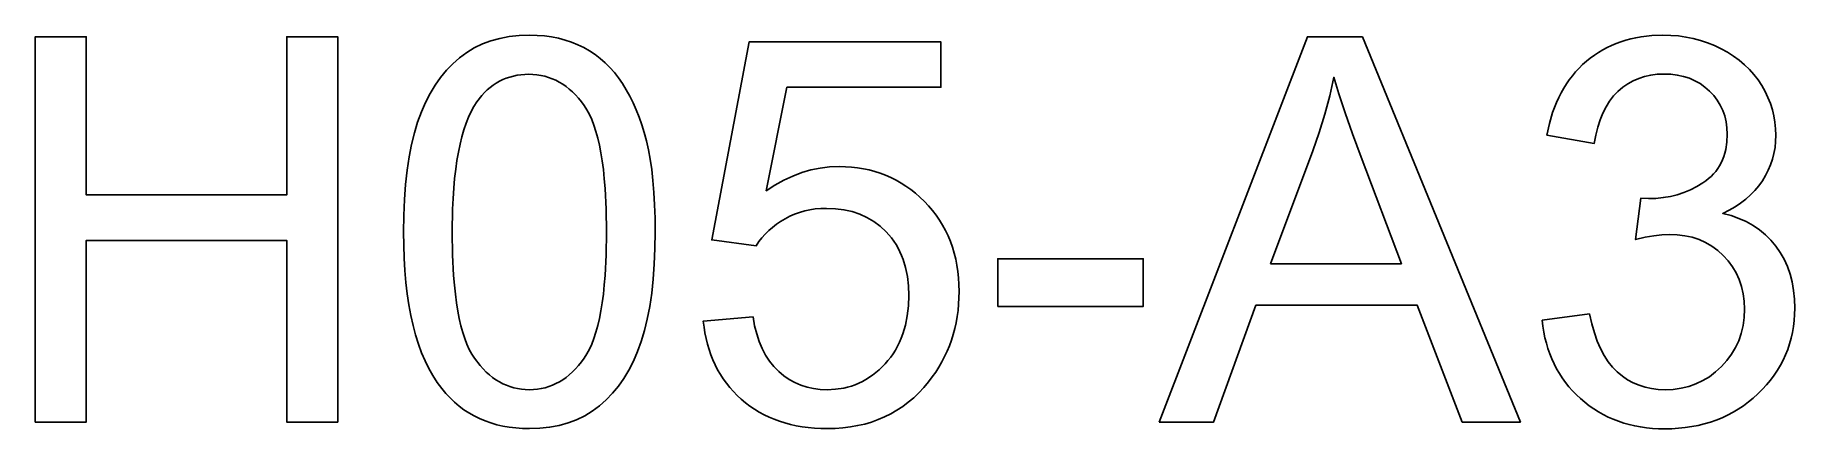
# Model space of a CAD drawing. Header units: millimetres. Extents: x -4.91 to 4.91, y -1.1 to 1.1.
import ezdxf

# ---------------------------------------------------------------- set-up
doc = ezdxf.new("R2010")
doc.units = ezdxf.units.MM
doc.layers.add('LASER_MARK', color=7, linetype='Continuous')

msp = doc.modelspace()

# ---------------------------------------------------------------- linework, layer by layer
at = {"layer": 'LASER_MARK'}
for points in [[(-4.9103, -1.0618), (-4.6254, -1.0618), (-4.6254, -0.047), (-3.5063, -0.047), (-3.5063, -1.0618), (-3.2214, -1.0618), (-3.2214, 1.0912), (-3.5063, 1.0912), (-3.5063, 0.2071), (-4.6254, 0.2071), (-4.6254, 1.0912), (-4.9103, 1.0912)], [(-2.7757, 0.6146), (-2.7941, 0.5541), (-2.8101, 0.4889), (-2.8236, 0.4191), (-2.8346, 0.3446), (-2.8432, 0.2654), (-2.8494, 0.1816), (-2.853, 0.0931), (-2.8543, 0), (-2.8534, -0.0745), (-2.8509, -0.1464), (-2.8468, -0.2156), (-2.841, -0.2822), (-2.8335, -0.3461), (-2.8243, -0.4074), (-2.8135, -0.4661), (-2.801, -0.5221), (-2.7869, -0.5755), (-2.7711, -0.6262), (-2.7536, -0.6743), (-2.7345, -0.7198), (-2.7137, -0.7626), (-2.6912, -0.8028), (-2.6671, -0.8404), (-2.6413, -0.8753), (-2.6186, -0.9023), (-2.5948, -0.9276), (-2.57, -0.9512), (-2.5441, -0.973), (-2.5172, -0.993), (-2.4893, -1.0113), (-2.4603, -1.0279), (-2.4302, -1.0427), (-2.3991, -1.0558), (-2.367, -1.0671), (-2.3338, -1.0767), (-2.2996, -1.0846), (-2.2643, -1.0907), (-2.228, -1.095), (-2.1907, -1.0977), (-2.1523, -1.0985), (-2.0944, -1.0965), (-2.0391, -1.0906), (-1.9864, -1.0807), (-1.9362, -1.0668), (-1.8885, -1.0489), (-1.8434, -1.0271), (-1.8009, -1.0013), (-1.7609, -0.9715), (-1.7234, -0.9381), (-1.6882, -0.9014), (-1.6555, -0.8613), (-1.6252, -0.818), (-1.5973, -0.7714), (-1.5718, -0.7215), (-1.5488, -0.6682), (-1.5281, -0.6117), (-1.5099, -0.5512), (-1.4941, -0.4862), (-1.4807, -0.4166), (-1.4697, -0.3424), (-1.4612, -0.2636), (-1.4551, -0.1803), (-1.4515, -0.0924), (-1.4503, 0), (-1.451, 0.078), (-1.4533, 0.1519), (-1.4571, 0.2216), (-1.4624, 0.2873), (-1.4692, 0.3489), (-1.4775, 0.4063), (-1.4874, 0.4596), (-1.4987, 0.5089), (-1.5114, 0.5552), (-1.5253, 0.5997), (-1.5402, 0.6424), (-1.5564, 0.6833), (-1.5737, 0.7224), (-1.5921, 0.7597), (-1.6117, 0.7953), (-1.6324, 0.829), (-1.6544, 0.8609), (-1.6778, 0.8909), (-1.7027, 0.9189), (-1.7289, 0.9451), (-1.7566, 0.9692), (-1.7858, 0.9915), (-1.8163, 1.0118), (-1.8483, 1.0302), (-1.8816, 1.0466), (-1.9163, 1.0608), (-1.9523, 1.0728), (-1.9896, 1.0826), (-2.0283, 1.0902), (-2.0683, 1.0956), (-2.1096, 1.0989), (-2.1523, 1.1), (-2.2098, 1.098), (-2.2648, 1.0921), (-2.3172, 1.0822), (-2.3672, 1.0684), (-2.4147, 1.0507), (-2.4597, 1.029), (-2.5022, 1.0033), (-2.5422, 0.9737), (-2.5797, 0.9405), (-2.6149, 0.9039), (-2.6477, 0.864), (-2.678, 0.8208), (-2.706, 0.7742), (-2.7316, 0.7244), (-2.7549, 0.6712)], [(1.3636, -1.0618), (1.6662, -1.0618), (1.9026, -0.4097), (2.8029, -0.4097), (3.054, -1.0618), (3.3786, -1.0618), (2.4974, 1.0912), (2.1905, 1.0912)], [(3.7648, -0.4582), (3.5005, -0.4935), (3.5044, -0.5267), (3.5096, -0.5591), (3.516, -0.5907), (3.5237, -0.6216), (3.5327, -0.6517), (3.5429, -0.681), (3.5544, -0.7095), (3.5671, -0.7372), (3.5811, -0.7642), (3.5963, -0.7904), (3.6128, -0.8158), (3.6306, -0.8404), (3.6496, -0.8643), (3.6699, -0.8873), (3.6914, -0.9096), (3.7142, -0.9311), (3.7379, -0.9516), (3.7625, -0.9707), (3.7878, -0.9885), (3.8138, -1.005), (3.8406, -1.0202), (3.8681, -1.034), (3.8964, -1.0466), (3.9255, -1.0578), (3.9552, -1.0677), (3.9858, -1.0762), (4.0171, -1.0835), (4.0491, -1.0894), (4.0819, -1.0941), (4.1155, -1.0974), (4.1498, -1.0993), (4.1848, -1.1), (4.2237, -1.0992), (4.2617, -1.0969), (4.2989, -1.0931), (4.3352, -1.0877), (4.3707, -1.0809), (4.4053, -1.0724), (4.439, -1.0625), (4.472, -1.051), (4.504, -1.038), (4.5353, -1.0234), (4.5656, -1.0073), (4.5951, -0.9897), (4.6238, -0.9706), (4.6516, -0.9499), (4.6786, -0.9277), (4.7047, -0.9039), (4.7296, -0.8791), (4.7529, -0.8536), (4.7746, -0.8274), (4.7947, -0.8005), (4.8132, -0.773), (4.83, -0.7448), (4.8453, -0.7159), (4.8589, -0.6864), (4.871, -0.6562), (4.8814, -0.6253), (4.8903, -0.5937), (4.8975, -0.5615), (4.9031, -0.5286), (4.9071, -0.4951), (4.9095, -0.4608), (4.9103, -0.4259), (4.9087, -0.3749), (4.9037, -0.326), (4.8955, -0.2793), (4.8839, -0.2348), (4.869, -0.1925), (4.8509, -0.1523), (4.8294, -0.1144), (4.8046, -0.0786), (4.7768, -0.0454), (4.7464, -0.0151), (4.7133, 0.0122), (4.6776, 0.0365), (4.6392, 0.0579), (4.5981, 0.0763), (4.5543, 0.0918), (4.5079, 0.1043), (4.5435, 0.1219), (4.5769, 0.141), (4.608, 0.1615), (4.6368, 0.1836), (4.6634, 0.2071), (4.6878, 0.232), (4.7099, 0.2585), (4.7297, 0.2864), (4.7473, 0.3154), (4.7625, 0.3452), (4.7753, 0.3758), (4.7859, 0.4072), (4.7941, 0.4393), (4.7999, 0.4723), (4.8034, 0.506), (4.8046, 0.5405), (4.8034, 0.5769), (4.7997, 0.6129), (4.7936, 0.6483), (4.785, 0.6833), (4.7739, 0.7177), (4.7604, 0.7517), (4.7444, 0.7851), (4.726, 0.818), (4.7053, 0.8498), (4.6824, 0.8799), (4.6573, 0.9083), (4.63, 0.935), (4.6006, 0.9599), (4.5689, 0.9831), (4.5351, 1.0046), (4.4991, 1.0244), (4.4616, 1.0421), (4.4232, 1.0575), (4.384, 1.0705), (4.3438, 1.0811), (4.3028, 1.0894), (4.2609, 1.0953), (4.2182, 1.0988), (4.1746, 1.1), (4.112, 1.0977), (4.0817, 1.0949), (4.052, 1.0909), (4.023, 1.0857), (3.9947, 1.0795), (3.967, 1.072), (3.94, 1.0635), (3.9136, 1.0538), (3.8878, 1.0429), (3.8628, 1.0309), (3.8383, 1.0178), (3.8146, 1.0035), (3.7915, 0.9881), (3.769, 0.9716), (3.7472, 0.9539), (3.7262, 0.9351), (3.7062, 0.9155), (3.6871, 0.8949), (3.669, 0.8733), (3.6519, 0.8509), (3.6357, 0.8274), (3.6205, 0.8031), (3.6062, 0.7778), (3.5929, 0.7516), (3.5806, 0.7245), (3.5692, 0.6964), (3.5588, 0.6674), (3.5409, 0.6065), (3.5269, 0.5419), (3.7913, 0.4949), (3.7997, 0.5419), (3.8105, 0.5858), (3.8236, 0.6267), (3.839, 0.6646), (3.8567, 0.6994), (3.8766, 0.7312), (3.8989, 0.76), (3.9234, 0.7857), (3.9499, 0.8084), (3.978, 0.8281), (4.0078, 0.8448), (4.0391, 0.8584), (4.072, 0.869), (4.1066, 0.8766), (4.1427, 0.8811), (4.1804, 0.8826), (4.2185, 0.8812), (4.2547, 0.8767), (4.2891, 0.8692), (4.3218, 0.8588), (4.3527, 0.8454), (4.3817, 0.8289), (4.409, 0.8096), (4.4345, 0.7872), (4.4576, 0.7625), (4.4776, 0.7363), (4.4945, 0.7086), (4.5083, 0.6792), (4.5191, 0.6484), (4.5268, 0.6159), (4.5314, 0.5819), (4.5329, 0.5463), (4.5308, 0.5019), (4.5245, 0.4605), (4.5197, 0.4409), (4.5139, 0.4221), (4.507, 0.404), (4.4991, 0.3866), (4.4902, 0.37), (4.4801, 0.3541), (4.469, 0.339), (4.4569, 0.3247), (4.4437, 0.311), (4.4295, 0.2982), (4.4142, 0.286), (4.3978, 0.2746), (4.3635, 0.254), (4.3281, 0.2361), (4.2917, 0.2209), (4.2542, 0.2085), (4.2157, 0.1989), (4.1761, 0.192), (4.1355, 0.1879), (4.0938, 0.1865), (4.0512, 0.1895), (4.0218, -0.0426), (4.0753, -0.0297), (4.1243, -0.0206), (4.1686, -0.0151), (4.2083, -0.0132), (4.2532, -0.0151), (4.2961, -0.0206), (4.3369, -0.0298), (4.3758, -0.0428), (4.4126, -0.0594), (4.4474, -0.0797), (4.4801, -0.1037), (4.5109, -0.1314), (4.5388, -0.162), (4.5629, -0.1945), (4.5834, -0.2291), (4.6001, -0.2656), (4.6131, -0.3042), (4.6224, -0.3447), (4.628, -0.3872), (4.6298, -0.4318), (4.6278, -0.4785), (4.6218, -0.5234), (4.6118, -0.5663), (4.5977, -0.6073), (4.5796, -0.6463), (4.5576, -0.6835), (4.5315, -0.7187), (4.5013, -0.7519), (4.4683, -0.7822), (4.4335, -0.8085), (4.3968, -0.8307), (4.3583, -0.8489), (4.318, -0.863), (4.2759, -0.8731), (4.232, -0.8792), (4.1863, -0.8812), (4.1478, -0.8796), (4.1107, -0.875), (4.0752, -0.8672), (4.0411, -0.8564), (4.0085, -0.8425), (3.9774, -0.8254), (3.9479, -0.8053), (3.9198, -0.782), (3.8934, -0.7553), (3.869, -0.7246), (3.8467, -0.69), (3.8263, -0.6515), (3.8079, -0.6091), (3.7916, -0.5627), (3.7772, -0.5124)], [(-0.9039, -0.4744), (-1.1815, -0.4979), (-1.1776, -0.5314), (-1.1724, -0.5641), (-1.166, -0.596), (-1.1583, -0.627), (-1.1494, -0.6572), (-1.1393, -0.6866), (-1.1279, -0.7151), (-1.1152, -0.7428), (-1.1014, -0.7696), (-1.0862, -0.7956), (-1.0698, -0.8208), (-1.0522, -0.8451), (-1.0334, -0.8686), (-1.0132, -0.8912), (-0.9919, -0.9131), (-0.9693, -0.934), (-0.9456, -0.954), (-0.9212, -0.9726), (-0.8958, -0.9899), (-0.8697, -1.006), (-0.8426, -1.0208), (-0.8148, -1.0343), (-0.7861, -1.0465), (-0.7565, -1.0574), (-0.7261, -1.067), (-0.6949, -1.0754), (-0.6628, -1.0825), (-0.6299, -1.0883), (-0.5961, -1.0927), (-0.5615, -1.096), (-0.5261, -1.0979), (-0.4898, -1.0985), (-0.4456, -1.0975), (-0.4026, -1.0944), (-0.3607, -1.0893), (-0.3201, -1.0822), (-0.2806, -1.073), (-0.2423, -1.0618), (-0.2052, -1.0485), (-0.1693, -1.0332), (-0.1345, -1.0158), (-0.1009, -0.9964), (-0.0686, -0.975), (-0.0374, -0.9515), (-0.0073, -0.926), (0.0215, -0.8984), (0.0492, -0.8688), (0.0756, -0.8371), (0.0963, -0.8102), (0.1156, -0.7826), (0.1335, -0.7545), (0.1502, -0.7257), (0.1655, -0.6963), (0.1794, -0.6663), (0.1921, -0.6356), (0.2034, -0.6043), (0.2134, -0.5725), (0.222, -0.5399), (0.2294, -0.5068), (0.2353, -0.4731), (0.24, -0.4387), (0.2433, -0.4037), (0.2453, -0.3681), (0.246, -0.3319), (0.2452, -0.294), (0.243, -0.2569), (0.2392, -0.2207), (0.2339, -0.1854), (0.2271, -0.151), (0.2187, -0.1174), (0.2089, -0.0847), (0.1975, -0.0529), (0.1847, -0.0219), (0.1703, 0.0082), (0.1544, 0.0374), (0.1369, 0.0657), (0.118, 0.0932), (0.0976, 0.1198), (0.0756, 0.1455), (0.0521, 0.1704), (0.0276, 0.194), (0.0023, 0.2161), (-0.0237, 0.2367), (-0.0503, 0.2558), (-0.0776, 0.2734), (-0.1056, 0.2894), (-0.1344, 0.3039), (-0.1638, 0.3169), (-0.1938, 0.3283), (-0.2246, 0.3382), (-0.2561, 0.3466), (-0.2882, 0.3535), (-0.3211, 0.3588), (-0.3546, 0.3626), (-0.3888, 0.3649), (-0.4237, 0.3657), (-0.4766, 0.3636), (-0.529, 0.3572), (-0.5807, 0.3467), (-0.6319, 0.3319), (-0.6824, 0.3129), (-0.7324, 0.2897), (-0.7817, 0.2622), (-0.8305, 0.2306), (-0.7145, 0.8092), (0.1447, 0.8092), (0.1447, 1.0618), (-0.926, 1.0618), (-1.1345, -0.0441), (-0.8863, -0.0764), (-0.8709, -0.0538), (-0.8542, -0.0323), (-0.8361, -0.0118), (-0.8166, 0.0075), (-0.7957, 0.0258), (-0.7734, 0.043), (-0.7498, 0.0591), (-0.7248, 0.0742), (-0.6987, 0.0878), (-0.6718, 0.0995), (-0.6442, 0.1095), (-0.6157, 0.1177), (-0.5865, 0.124), (-0.5565, 0.1286), (-0.5257, 0.1313), (-0.4942, 0.1322), (-0.444, 0.1301), (-0.3963, 0.124), (-0.351, 0.1138), (-0.3082, 0.0995), (-0.2679, 0.0811), (-0.23, 0.0587), (-0.1945, 0.0321), (-0.1615, 0.0015), (-0.1462, -0.0152), (-0.1318, -0.0327), (-0.1184, -0.0509), (-0.106, -0.0699), (-0.0946, -0.0895), (-0.0841, -0.11), (-0.0747, -0.1312), (-0.0663, -0.1531), (-0.0524, -0.1992), (-0.0425, -0.2483), (-0.0365, -0.3004), (-0.0345, -0.3554), (-0.0366, -0.4134), (-0.0428, -0.4685), (-0.0531, -0.5206), (-0.0676, -0.5698), (-0.0763, -0.5933), (-0.0861, -0.6161), (-0.097, -0.6381), (-0.1089, -0.6594), (-0.1218, -0.68), (-0.1357, -0.6998), (-0.1507, -0.7189), (-0.1667, -0.7372), (-0.2007, -0.771), (-0.2364, -0.8002), (-0.2741, -0.825), (-0.2936, -0.8356), (-0.3136, -0.8452), (-0.334, -0.8536), (-0.3549, -0.8609), (-0.3762, -0.8671), (-0.398, -0.8722), (-0.443, -0.8789), (-0.4898, -0.8812), (-0.5287, -0.8796), (-0.5662, -0.8748), (-0.6022, -0.8668), (-0.6368, -0.8557), (-0.67, -0.8413), (-0.7017, -0.8238), (-0.7319, -0.803), (-0.7607, -0.7791), (-0.7876, -0.752), (-0.8118, -0.7218), (-0.8335, -0.6884), (-0.8527, -0.6519), (-0.8693, -0.6122), (-0.8834, -0.5694), (-0.895, -0.5235)], [(-2.4585, -0.7057), (-2.4735, -0.6824), (-2.4876, -0.6563), (-2.5007, -0.6274), (-2.5128, -0.5958), (-2.5239, -0.5614), (-2.5341, -0.5242), (-2.5433, -0.4842), (-2.5516, -0.4415), (-2.5588, -0.396), (-2.5651, -0.3478), (-2.5705, -0.2967), (-2.5748, -0.2429), (-2.5806, -0.127), (-2.5826, 0), (-2.5804, 0.1273), (-2.5778, 0.1871), (-2.574, 0.2443), (-2.5692, 0.2988), (-2.5634, 0.3507), (-2.5564, 0.4001), (-2.5484, 0.4468), (-2.5394, 0.491), (-2.5292, 0.5325), (-2.518, 0.5714), (-2.5057, 0.6077), (-2.4924, 0.6415), (-2.478, 0.6726), (-2.4625, 0.7011), (-2.446, 0.727), (-2.4177, 0.7631), (-2.4027, 0.7794), (-2.3871, 0.7944), (-2.3709, 0.8083), (-2.3542, 0.8209), (-2.3368, 0.8324), (-2.319, 0.8426), (-2.3005, 0.8517), (-2.2815, 0.8595), (-2.2619, 0.8661), (-2.2417, 0.8715), (-2.2209, 0.8758), (-2.1996, 0.8788), (-2.1777, 0.8806), (-2.1552, 0.8812), (-2.1323, 0.8805), (-2.1099, 0.8784), (-2.088, 0.875), (-2.0665, 0.8703), (-2.0455, 0.8641), (-2.025, 0.8566), (-2.005, 0.8477), (-1.9854, 0.8375), (-1.9663, 0.8259), (-1.9477, 0.8129), (-1.9296, 0.7986), (-1.9119, 0.7829), (-1.8947, 0.7658), (-1.878, 0.7474), (-1.8618, 0.7276), (-1.8461, 0.7064), (-1.831, 0.6832), (-1.817, 0.6571), (-1.8039, 0.6283), (-1.7918, 0.5967), (-1.7806, 0.5623), (-1.7704, 0.5251), (-1.7612, 0.4852), (-1.753, 0.4424), (-1.7457, 0.3969), (-1.7394, 0.3485), (-1.7341, 0.2974), (-1.7297, 0.2435), (-1.7239, 0.1273), (-1.722, 0), (-1.7239, -0.1267), (-1.7297, -0.2423), (-1.7341, -0.296), (-1.7394, -0.347), (-1.7457, -0.3952), (-1.753, -0.4406), (-1.7612, -0.4833), (-1.7704, -0.5232), (-1.7806, -0.5604), (-1.7918, -0.5948), (-1.8039, -0.6265), (-1.817, -0.6554), (-1.831, -0.6815), (-1.8461, -0.7049), (-1.8618, -0.7263), (-1.878, -0.7462), (-1.8946, -0.7648), (-1.9117, -0.782), (-1.9293, -0.7979), (-1.9473, -0.8123), (-1.9658, -0.8254), (-1.9847, -0.8371), (-2.004, -0.8474), (-2.0238, -0.8564), (-2.0441, -0.864), (-2.0648, -0.8702), (-2.086, -0.875), (-2.1076, -0.8784), (-2.1297, -0.8805), (-2.1523, -0.8812), (-2.1748, -0.8805), (-2.1969, -0.8784), (-2.2185, -0.875), (-2.2397, -0.8702), (-2.2604, -0.864), (-2.2807, -0.8565), (-2.3005, -0.8476), (-2.3199, -0.8373), (-2.3388, -0.8256), (-2.3572, -0.8126), (-2.3753, -0.7982), (-2.3928, -0.7825), (-2.4099, -0.7653), (-2.4265, -0.7468)], [(1.9848, -0.1777), (2.2213, 0.4538), (2.2566, 0.5561), (2.2878, 0.6587), (2.3146, 0.7617), (2.3373, 0.865), (2.3656, 0.7716), (2.4005, 0.666), (2.442, 0.5483), (2.4901, 0.4186), (2.7148, -0.1777)], [(0.4619, -0.4156), (1.274, -0.4156), (1.274, -0.1498), (0.4619, -0.1498)]]:
    msp.add_lwpolyline(points, close=True, dxfattribs=at)

doc.saveas('drawing.dxf')
